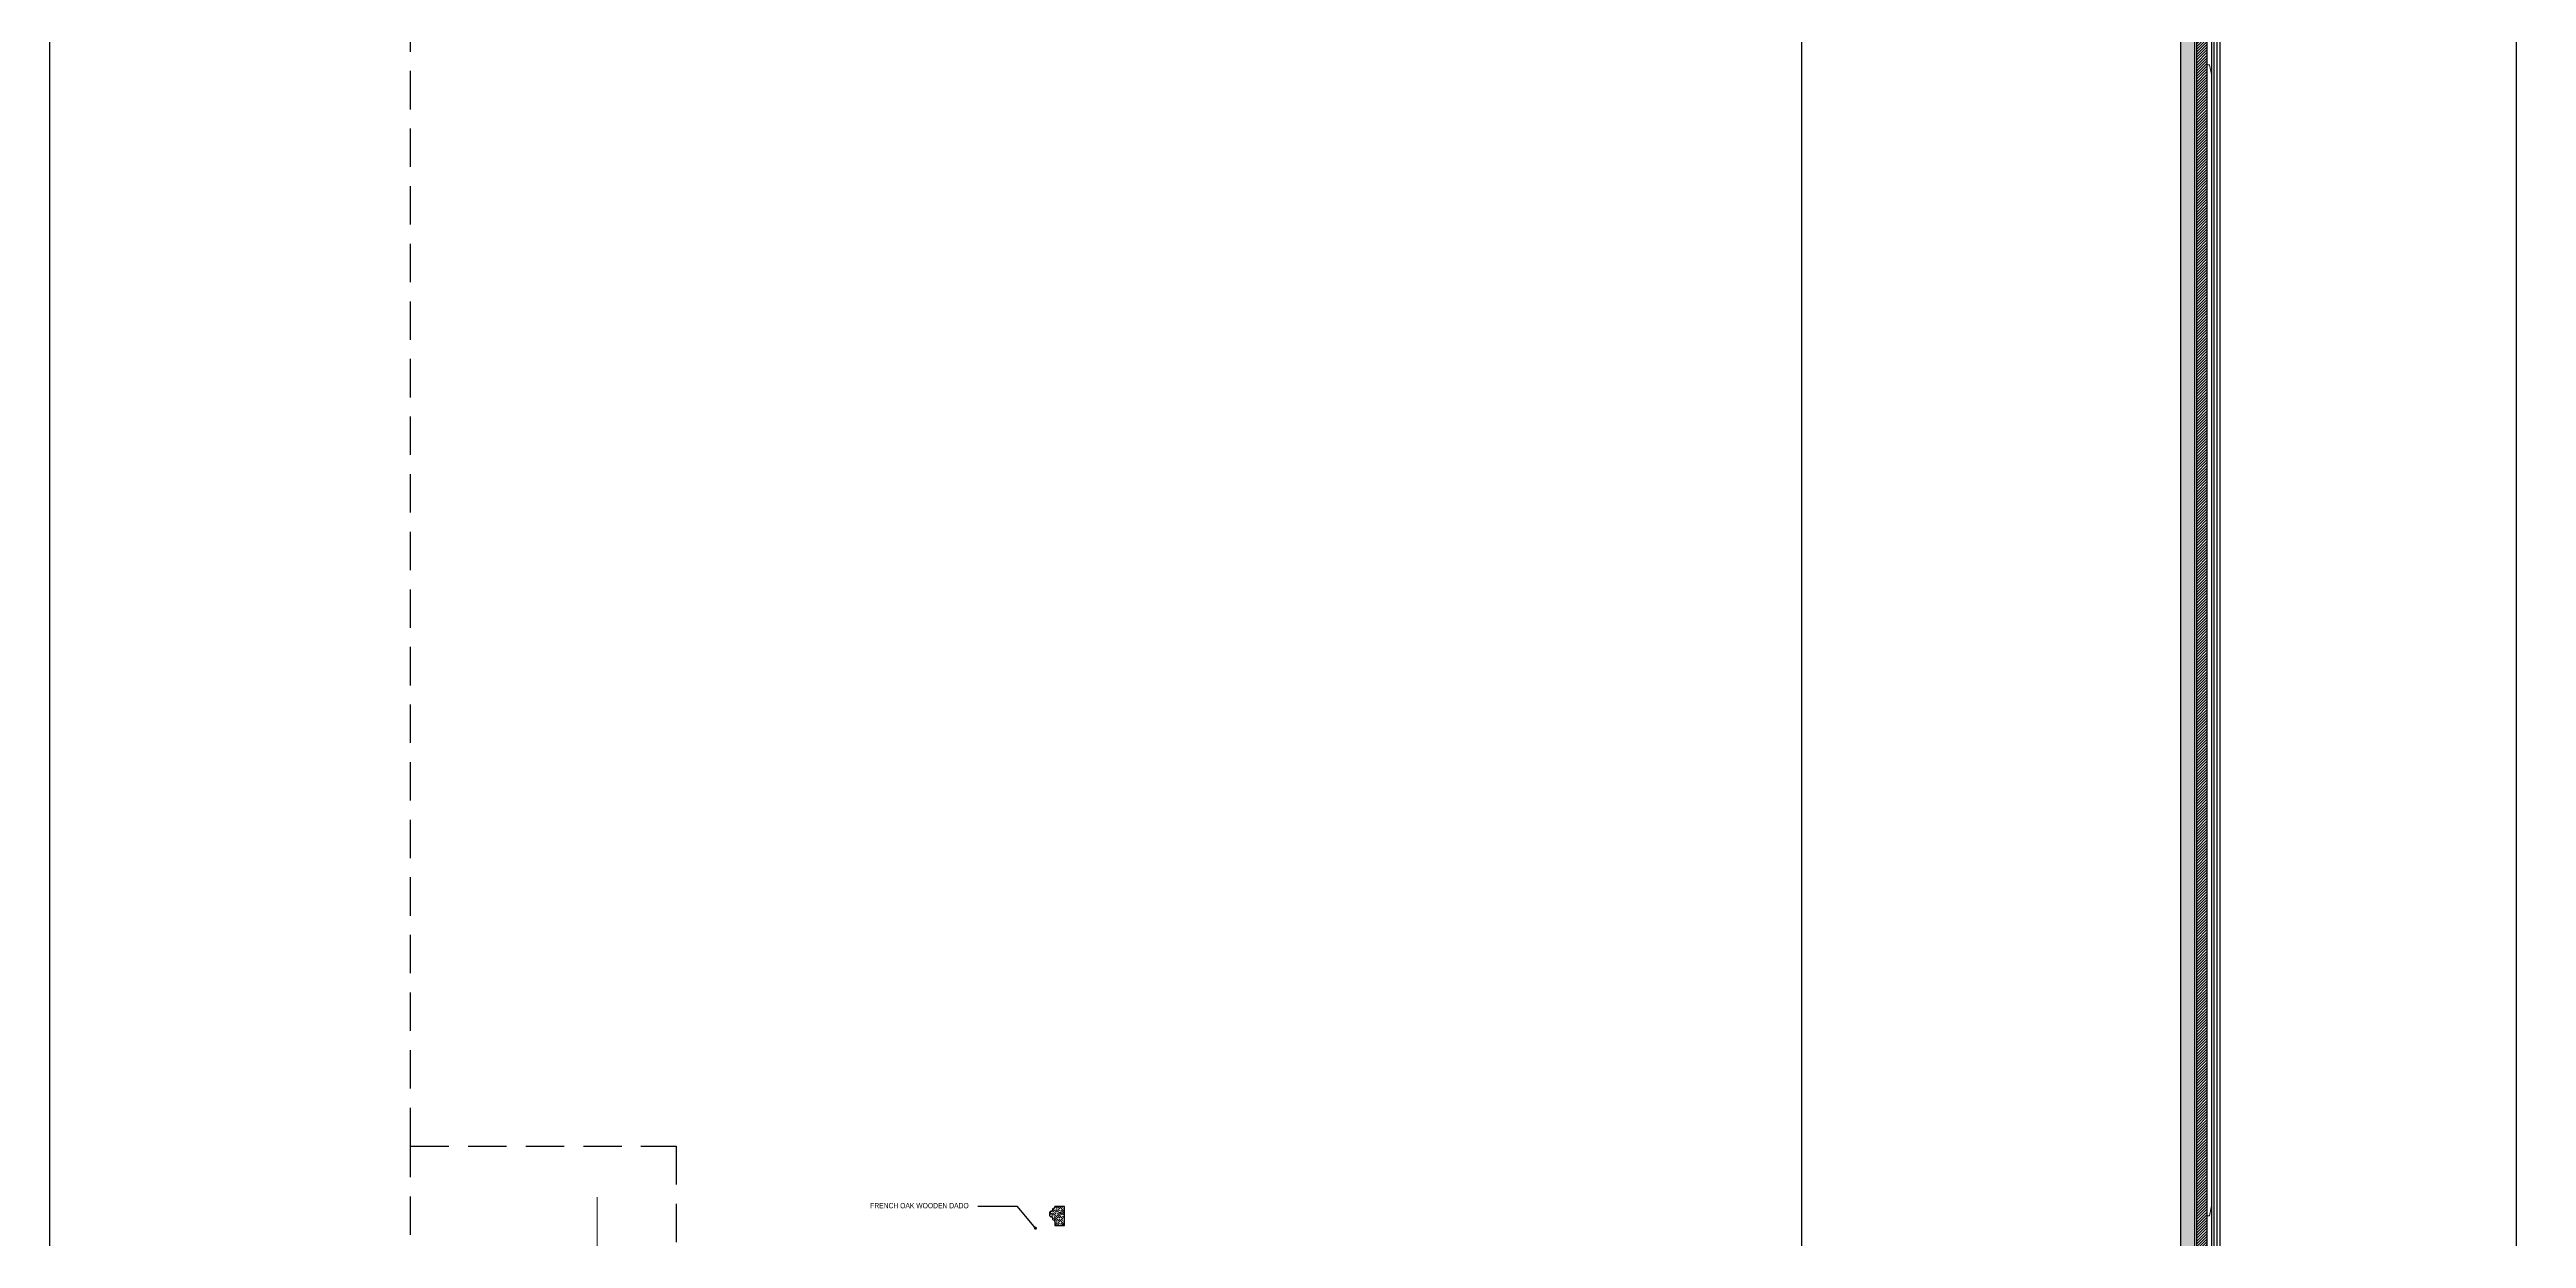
# Model space of a CAD drawing. Header units: inches. Extents: x 274057 to 444617, y 490067 to 635630.
# Drawn here: x 375129 to 378353, y 493227 to 494775 of the extents above; entities that cross this region are included whole.
import ezdxf

# ---------------------------------------------------------------- set-up
doc = ezdxf.new("R2010")
doc.units = ezdxf.units.IN
doc.header["$MEASUREMENT"] = 0
doc.linetypes.add('HIDDEN', pattern=[0.375, 0.25, -0.125])
for name, color, linetype in [('CQ Plaster', 1, 'Continuous'), ('CQ spot detail elevation', 1, 'Continuous'), ('CQ SPOT DETAILS', 40, 'Continuous'), ('CQ text label', 3, 'Continuous'), ('CQ Wood Section', 60, 'Continuous'), ('Layer7', 8, 'Continuous'), ('Wood SECT', 1, 'Continuous')]:
    doc.layers.add(name, color=color, linetype=linetype)
doc.layers.add('CQ wooh hatch', color=8, linetype='HIDDEN', lineweight=18)
doc.layers.add('Glass', color=4, linetype='Continuous', lineweight=0)
doc.styles.add('DIM 50', font='romans.shx', dxfattribs={"width": 0.75, "height": 100})
doc.styles.get("Standard").update_dxf_attribs({"font": 'arial.ttf'})
doc.dimstyles.get("Standard").update_dxf_attribs({"dimtxt": 0.18, "dimasz": 0.18, "dimexe": 0.18, "dimexo": 0.0625, "dimgap": 0.09, "dimtad": 0, "dimtih": 1, "dimtoh": 1, "dimdec": 4, "dimzin": 0, "dimdsep": 46, "dimtxsty": 'Standard', "dimcen": 0.09, "dimadec": 0, "dimazin": 0, "dimtfac": 1, "dimtdec": 4, "dimtofl": 0, "dimtmove": 0, "dimatfit": 3, "dimfxl": 1, "dimtolj": 1, "dimtzin": 0, "dimarcsym": 0})

msp = doc.modelspace()

# ---------------------------------------------------------------- hatches: boundary and pattern name
at = {"layer": 'CQ wooh hatch', "ltscale": 1000}
h = msp.add_hatch(dxfattribs=at)
h.set_pattern_fill('GOST_WOOD', color=256, angle=45, style=0)
h.set_pattern_definition([(135, (-323282.9897, -516399.284), (4.242640687, 4.242640687), [10, -2]), (135, (-323280.161, -516399.284), (4.242640687, 4.242640687), [6, -1.5, 3, -1.5]), (135, (-323276.626, -516399.991), (4.242640687, 4.242640687), [10, -2])])
h.paths.add_polyline_path([(377921.3, 494935), (377921.1, 493036.3), (377903.2, 493036.3), (377903.3, 494956.3), (378353.3, 494956.3), (378353.3, 494945), (378353.3, 494935), (378343.3, 494935)])
at = {"layer": 'CQ wooh hatch'}
h = msp.add_hatch(dxfattribs=at)
h.set_pattern_fill('GOST_WOOD', color=256, angle=45, style=0)
h.set_pattern_definition([(135, (51960.168, -24030.939), (4.24264069, 4.24264069), [10, -2]), (135, (51962.9967, -24030.939), (4.24264069, 4.24264069), [6, -1.5, 3, -1.5]), (135, (51966.532, -24031.646), (4.24264069, 4.24264069), [10, -2])])
edge = h.paths.add_edge_path()
edge.add_line((376450.1, 493268.3), (376450.1, 493243.3))
edge.add_line((376450.1, 493243.3), (376437.2, 493243.3))
edge.add_line((376437.2, 493243.3), (376437.2, 493248.3))
edge.add_arc((376434.2, 493248.3), 3, 360, 450)
edge.add_line((376434.2, 493251.3), (376434.2, 493254.3))
edge.add_arc((376434.2, 493258.3), 4, 90, 270, ccw=False)
edge.add_line((376434.2, 493262.3), (376434.2, 493265.3))
edge.add_arc((376434.2, 493268.3), 3, 270, 360)
edge.add_line((376437.2, 493268.3), (376450.1, 493268.3))
at = {"layer": 'Layer7'}
h = msp.add_hatch(dxfattribs=at)
h.set_pattern_fill('ANSI31', color=256, scale=20)
h.set_pattern_definition([(45, (-507385.2396, 356361.7091), (-1.767766953, 1.767766953), [])])
h.paths.add_polyline_path([(377937.6, 493146.3), (377931.6, 493146.3), (377924.1, 493146.3), (377924.1, 494864.9), (377937.6, 494864.9)])

# ---------------------------------------------------------------- linework, layer by layer
at = {"color": 8, "elevation": -0.2}
for points in [[(377943.1, 494855), (377943.1, 493156.3)], [(377946.1, 494858), (377946.1, 493153.3)], [(377950.1, 494865), (377950.1, 493146.3)], [(377954.1, 494865), (377954.1, 493146.3)]]:
    msp.add_lwpolyline(points, dxfattribs=at)
at = {"layer": 'CQ Plaster'}
msp.add_lwpolyline([(375128.5, 491216.5), (377409.9, 491216.5), (377409.9, 496583.8), (375128.5, 496583.8)], close=True, dxfattribs=at)
at = {"layer": 'CQ spot detail elevation', "color": 3, "linetype": 'HIDDEN', "ltscale": 200, "elevation": -0.1}
msp.add_lwpolyline([(375598.5, 493346.9), (375598.5, 496061.2)], dxfattribs=at)
msp.add_lwpolyline([(375598.5, 493346.9), (375944.4, 493346.9), (375944.4, 492031.4), (375598.5, 492031.4)], close=True, dxfattribs=at)
at = {"layer": 'CQ Wood Section', "ltscale": 1000}
msp.add_line((378340.2, 493076.3, -0.2), (378340.2, 494935, 0), dxfattribs=at)
for points, elevation in [([(377921.3, 494935), (377921.1, 493036.3), (377903.2, 493036.3), (377903.3, 494956.3), (378353.3, 494956.3), (378353.3, 494945), (378353.3, 494935), (378343.3, 494935), (377921.3, 494935)], 0), ([(376450.1, 493243.3), (376450.1, 493268.3)], 0.1)]:
    msp.add_lwpolyline(points, dxfattribs=dict(at, elevation=elevation))
at = {"layer": 'CQ Wood Section', "ltscale": 1000, "elevation": -0.1}
msp.add_lwpolyline([(376450.1, 493268.3), (376437.2, 493268.3, -0.414214), (376434.2, 493265.3), (376434.2, 493262.3, 1), (376434.2, 493254.3), (376434.2, 493251.3, -0.414214), (376437.2, 493248.3), (376437.2, 493243.3), (376450.1, 493243.3)], format="xyb", dxfattribs=at)
at = {"layer": 'Glass', "color": 4}
msp.add_line((375841.5, 492094.8, -0.2), (375841.5, 493280.6, -0.2), dxfattribs=at)
at = {"layer": 'Glass', "elevation": -0.2}
msp.add_lwpolyline([(377940.6, 494755), (377937.6, 494755), (377937.6, 493256.3), (377940.6, 493256.3), (377943.6, 493271.3), (377943.6, 494740)], close=True, dxfattribs=at)
at = {"layer": 'Wood SECT', "elevation": -0.2}
for points in [[(377924.1, 493146.3), (377924.1, 494864.9)], [(377937.6, 493146.3), (377937.6, 494864.9)]]:
    msp.add_lwpolyline(points, dxfattribs=at)

# ---------------------------------------------------------------- texts
at = {"layer": 'CQ text label', "ltscale": 500, "insert": (376325.2, 493272.9, -0.1), "char_height": 7, "width": 1867.392, "attachment_point": 3, "style": 'DIM 50'}
msp.add_mtext('\\pxqr;{\\fCityBlueprint|b0|i0|c2|p2;FRENCH OAK WOODEN DADO}', dxfattribs=at)

# ---------------------------------------------------------------- leaders
at = {"layer": 'CQ SPOT DETAILS', "color": 1}
msp.add_leader([(376412, 493240, -0.1), (376388.7, 493268.3, -0.1), (376337, 493268.3, -0.1)], dimstyle='Standard', override={"dimasz": 4, "dimldrblk": 'Dot', "dimfxl": 0.1, "dimarcsym": 2}, dxfattribs=at)

doc.saveas('drawing.dxf')
